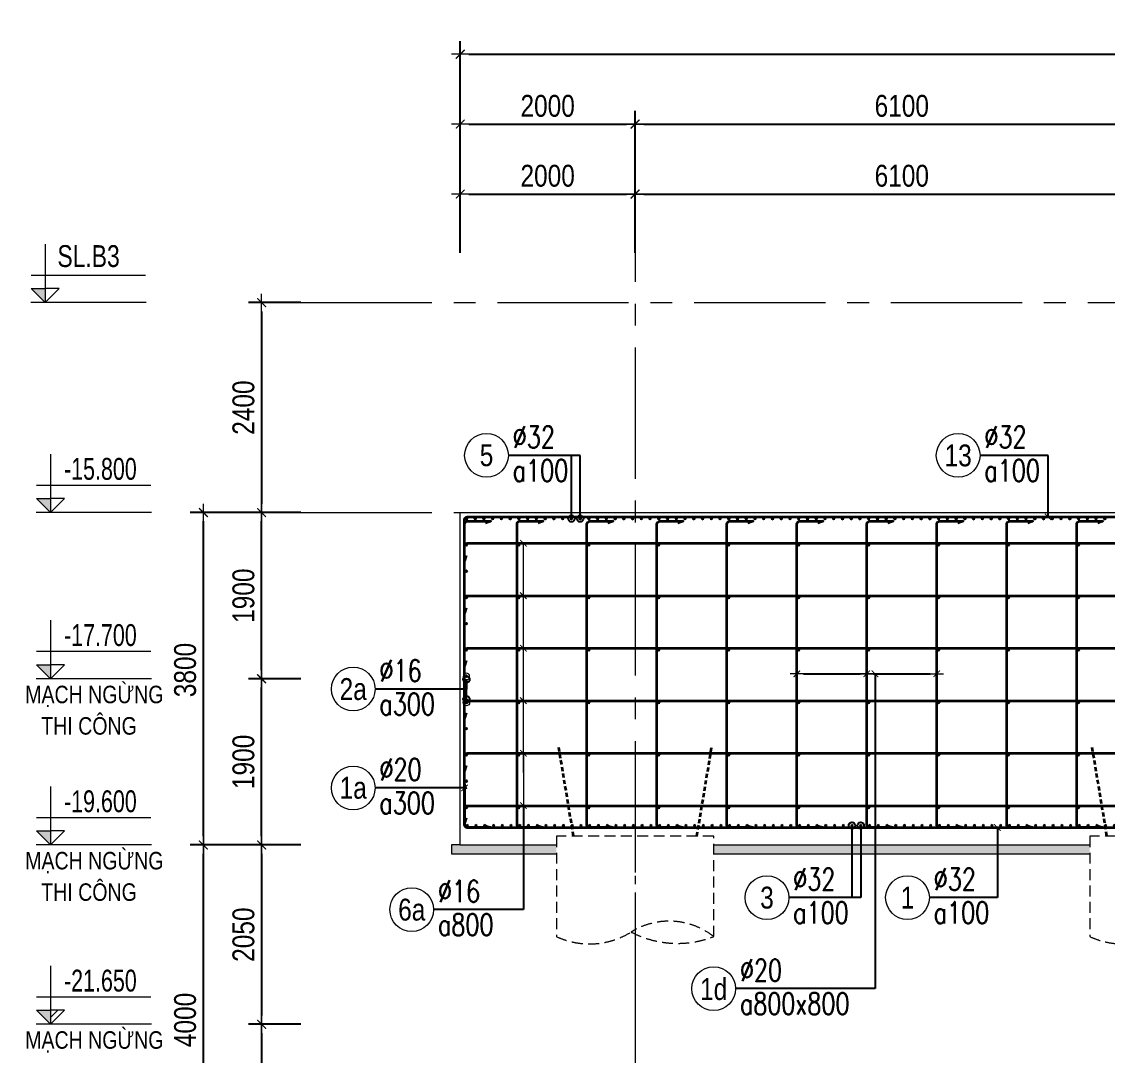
# Model space of a CAD drawing. Header units: millimetres. Extents: x -134772 to 596971, y -129535 to 35703.
# Drawn here: x 90393 to 102808, y -92184 to -80369 of the extents above; entities that cross this region are included whole.
import ezdxf
from ezdxf.enums import TextEntityAlignment as Align

# ---------------------------------------------------------------- set-up
doc = ezdxf.new("R2010")
doc.units = ezdxf.units.MM
doc.header["$MEASUREMENT"] = 0
for name, pattern in [('CENTER2', [28.575, 19.05, -3.175, 3.175, -3.175]), ('HIDDEN', [0.375, 0.25, -0.125]), ('POD_Grid$0$CENTER2', [1.125, 0.75, -0.125, 0.125, -0.125])]:
    doc.linetypes.add(name, pattern=pattern)
doc.layers.get('Defpoints').update_dxf_attribs({"color": 252})
for name, color, linetype, lineweight in [('KC-TRUC', 5, 'CENTER2', 18), ('NDC_S_ANNO', 7, 'Continuous', 20), ('NDC_S_CONTINUOUS', 3, 'Continuous', 20), ('NDC_S_DIM', 1, 'Continuous', 9), ('NDC_S_HATCH MATERIAL', 8, 'Continuous', 13), ('NDC_S_LEADER', 1, 'Continuous', 9), ('NDC_S_REBAR', 4, 'Continuous', 35), ('NDC_S_TEXT SYMBOL', 7, 'Continuous', 20), ('NDC_S_VN TEXT', 7, 'Continuous', 9), ('POD_Grid$0$NDC_S_AXIS', 5, 'POD_Grid$0$CENTER2', 13)]:
    doc.layers.add(name, color=color, linetype=linetype, lineweight=lineweight)
doc.styles.add('ARIAL', font='arial.ttf', dxfattribs={"width": 0.8})
doc.styles.add('NDC_ANNO', font='', dxfattribs={"width": 0.8})
doc.styles.add('NDC_ARIAL', font='arial.ttf', dxfattribs={"width": 0.8})
doc.styles.add('NDC_DIM', font='', dxfattribs={"width": 0.75})
doc.styles.add('NDC_ROMANS', font='romans.shx', dxfattribs={"width": 0.8})
doc.styles.get('NDC_ANNO').set_extended_font_data('Dotum')
doc.styles.get('NDC_DIM').set_extended_font_data('Dotum')
doc.dimstyles.new('NDC_1-100', dxfattribs={"dimscale": 100, "dimtxt": 2.5, "dimasz": 1, "dimexe": 1.5, "dimexo": 0, "dimgap": 0.8, "dimtad": 1, "dimdec": 0, "dimdsep": 46, "dimtxsty": 'NDC_ARIAL', "dimblk": 'DIMMARK', "dimcen": 49999.938995, "dimdle": 1.5, "dimclrd": 1, "dimclre": 1, "dimclrt": 3, "dimadec": 0, "dimazin": 0, "dimtfac": 1, "dimtdec": 0, "dimtix": 1, "dimtmove": 2, "dimatfit": 3, "dimfxl": 1, "dimarcsym": 0})
doc.dimstyles.new('NDC_1-50', dxfattribs={"dimscale": 50, "dimtxt": 2.5, "dimasz": 1, "dimexe": 1.5, "dimexo": 0, "dimgap": 0.8, "dimtad": 1, "dimdec": 0, "dimdsep": 46, "dimtxsty": 'NDC_ARIAL', "dimblk": 'DIMMARK', "dimcen": 49999.938995, "dimdle": 1.5, "dimclrd": 1, "dimclre": 1, "dimclrt": 3, "dimadec": 0, "dimazin": 0, "dimtfac": 1, "dimtdec": 0, "dimtix": 1, "dimtmove": 2, "dimatfit": 3, "dimfxl": 1, "dimarcsym": 0})

# ---------------------------------------------------------------- blocks, each defined once
blk = doc.blocks.new('DIMMARK')
at = {"layer": 'NDC_S_DIM', "color": 1}
blk.add_line((-1.5, 0), (1, 0), dxfattribs=at)
at = {"layer": 'NDC_S_DIM', "color": 2, "const_width": 0.15}
blk.add_lwpolyline([(-0.5, -0.5), (0.5, 0.5)], dxfattribs=at)
blk = doc.blocks.new('*D849')
at = {"layer": 'Defpoints', "color": 0, "transparency": 16777216}
for p in [(93137, -87880), (93584, -87880), (93584, -89780)]:
    blk.add_point(p, dxfattribs=at)
at = {"layer": 'NDC_S_DIM', "color": 1, "lineweight": -2, "transparency": 16777216}
for p, q in [((93584, -87880), (92987, -87880)), ((93137, -89680), (93137, -87980)), ((93584, -89780), (92987, -89780))]:
    blk.add_line(p, q, dxfattribs=at)
at = {"layer": 'NDC_S_DIM', "color": 1, "lineweight": -2, "transparency": 16777216, "xscale": 100, "yscale": 100, "zscale": 100}
for p, rotation in [((93137, -87880), 90), ((93137, -89780), 270)]:
    blk.add_blockref('DIMMARK', p, dxfattribs=dict(at, rotation=rotation))
at = {"layer": 'NDC_S_DIM', "color": 3, "transparency": 16777216, "insert": (92930, -88830), "char_height": 250, "attachment_point": 5, "rotation": 90, "style": 'NDC_ARIAL'}
blk.add_mtext('1900', dxfattribs=at)
blk = doc.blocks.new('*D850')
at = {"layer": 'Defpoints', "color": 0, "transparency": 16777216}
for p in [(93137, -85980), (93584, -85980), (93584, -87880)]:
    blk.add_point(p, dxfattribs=at)
at = {"layer": 'NDC_S_DIM', "color": 1, "lineweight": -2, "transparency": 16777216}
for p, q in [((93584, -85980), (92987, -85980)), ((93137, -87780), (93137, -86080)), ((93584, -87880), (92987, -87880))]:
    blk.add_line(p, q, dxfattribs=at)
at = {"layer": 'NDC_S_DIM', "color": 1, "lineweight": -2, "transparency": 16777216, "xscale": 100, "yscale": 100, "zscale": 100}
for p, rotation in [((93137, -85980), 90), ((93137, -87880), 270)]:
    blk.add_blockref('DIMMARK', p, dxfattribs=dict(at, rotation=rotation))
at = {"layer": 'NDC_S_DIM', "color": 3, "transparency": 16777216, "insert": (92930, -86930), "char_height": 250, "attachment_point": 5, "rotation": 90, "style": 'NDC_ARIAL'}
blk.add_mtext('1900', dxfattribs=at)
blk = doc.blocks.new('*D851')
at = {"layer": 'Defpoints', "color": 0, "transparency": 16777216}
for p in [(92471, -85980), (93125, -85980), (93125, -89780)]:
    blk.add_point(p, dxfattribs=at)
at = {"layer": 'NDC_S_DIM', "color": 1, "lineweight": -2, "transparency": 16777216}
for p, q in [((93125, -85980), (92321, -85980)), ((92471, -89680), (92471, -86080)), ((93125, -89780), (92321, -89780))]:
    blk.add_line(p, q, dxfattribs=at)
at = {"layer": 'NDC_S_DIM', "color": 1, "lineweight": -2, "transparency": 16777216, "xscale": 100, "yscale": 100, "zscale": 100}
for p, rotation in [((92471, -85980), 90), ((92471, -89780), 270)]:
    blk.add_blockref('DIMMARK', p, dxfattribs=dict(at, rotation=rotation))
at = {"layer": 'NDC_S_DIM', "color": 3, "transparency": 16777216, "insert": (92263, -87780), "char_height": 250, "attachment_point": 5, "rotation": 90, "style": 'NDC_ARIAL'}
blk.add_mtext('3800', dxfattribs=at)
blk = doc.blocks.new('CD')
blk.add_hatch(color=2).paths.add_polyline_path([(0, 160), (-161, 160), (0, 0)])
at = {"ltscale": 50}
h = blk.add_hatch(dxfattribs=at)
h.set_pattern_fill('ANSI31', color=8, scale=140.625054, style=0)
h.set_pattern_definition([(45, (6e-10, 0), (-315.7, 315.7), [])])
h.paths.add_polyline_path([(0, 160), (0, 0), (161, 160)])
at = {"color": 8, "ltscale": 50}
for p, q in [((-159, 314), (1147, 314)), ((1156, 0), (-164, 0))]:
    blk.add_line(p, q, dxfattribs=at)
for points in [[(0, 669), (0, 0)], [(0, 0), (-161, 160), (0, 160)], [(0, 0), (161, 160), (0, 160)]]:
    blk.add_lwpolyline(points, dxfattribs=at)
at = {"color": 3, "style": 'NDC_ARIAL', "width": 0.7}
blk.add_attdef('COT', (154, 375), '', height=250, dxfattribs=at)
blk = doc.blocks.new('*D857')
at = {"layer": 'Defpoints', "color": 0, "transparency": 16777216}
for p in [(92471, -89780), (93373, -89780), (93373, -93780)]:
    blk.add_point(p, dxfattribs=at)
at = {"layer": 'NDC_S_DIM', "color": 1, "lineweight": -2, "transparency": 16777216}
for p, q in [((93373, -89780), (92321, -89780)), ((92471, -93680), (92471, -89880)), ((93373, -93780), (92321, -93780))]:
    blk.add_line(p, q, dxfattribs=at)
at = {"layer": 'NDC_S_DIM', "color": 1, "lineweight": -2, "transparency": 16777216, "xscale": 100, "yscale": 100, "zscale": 100}
for p, rotation in [((92471, -89780), 90), ((92471, -93780), 270)]:
    blk.add_blockref('DIMMARK', p, dxfattribs=dict(at, rotation=rotation))
at = {"layer": 'NDC_S_DIM', "color": 3, "transparency": 16777216, "insert": (92263, -91780), "char_height": 250, "attachment_point": 5, "rotation": 90, "style": 'NDC_ARIAL'}
blk.add_mtext('4000', dxfattribs=at)
blk = doc.blocks.new('*D855')
at = {"layer": 'Defpoints', "color": 0, "transparency": 16777216}
for p in [(93584, -89780), (93137, -91830), (93584, -91830)]:
    blk.add_point(p, dxfattribs=at)
at = {"layer": 'NDC_S_DIM', "color": 1, "lineweight": -2, "transparency": 16777216}
for p, q in [((93584, -89780), (92987, -89780)), ((93137, -89880), (93137, -91730)), ((93584, -91830), (92987, -91830))]:
    blk.add_line(p, q, dxfattribs=at)
at = {"layer": 'NDC_S_DIM', "color": 1, "lineweight": -2, "transparency": 16777216, "xscale": 100, "yscale": 100, "zscale": 100}
for p, rotation in [((93137, -89780), 90), ((93137, -91830), 270)]:
    blk.add_blockref('DIMMARK', p, dxfattribs=dict(at, rotation=rotation))
at = {"layer": 'NDC_S_DIM', "color": 3, "transparency": 16777216, "insert": (92930, -90805), "char_height": 250, "attachment_point": 5, "rotation": 90, "style": 'NDC_ARIAL'}
blk.add_mtext('2050', dxfattribs=at)
blk = doc.blocks.new('*D856')
at = {"layer": 'Defpoints', "color": 0, "transparency": 16777216}
for p in [(93584, -91830), (93137, -93780), (93584, -93780)]:
    blk.add_point(p, dxfattribs=at)
at = {"layer": 'NDC_S_DIM', "color": 1, "lineweight": -2, "transparency": 16777216}
for p, q in [((93584, -91830), (92987, -91830)), ((93137, -91930), (93137, -93680)), ((93584, -93780), (92987, -93780))]:
    blk.add_line(p, q, dxfattribs=at)
at = {"layer": 'NDC_S_DIM', "color": 1, "lineweight": -2, "transparency": 16777216, "xscale": 100, "yscale": 100, "zscale": 100}
for p, rotation in [((93137, -91830), 90), ((93137, -93780), 270)]:
    blk.add_blockref('DIMMARK', p, dxfattribs=dict(at, rotation=rotation))
at = {"layer": 'NDC_S_DIM', "color": 3, "transparency": 16777216, "insert": (92930, -92805), "char_height": 250, "attachment_point": 5, "rotation": 90, "style": 'NDC_ARIAL'}
blk.add_mtext('1950', dxfattribs=at)
blk = doc.blocks.new('*U686')
at = {"layer": 'KC-TRUC', "ltscale": 30}
blk.add_line((0, 311), (0, -1385), dxfattribs=at)
at = {"layer": 'NDC_S_HATCH MATERIAL', "color": 2, "linetype": 'HIDDEN', "ltscale": 500}
blk.add_lwpolyline([(900, -1049), (900, 98), (-900, 98), (-900, -1049)], dxfattribs=at)
for centre, major_axis, start_param, end_param in [((390, -1697), (-583, 583), -1.452433, -0.227584), ((-521, -233), (-636, 636), 1.921341, 2.912184), ((484, 22), (812, 812), 3.446929, 4.297833)]:
    blk.add_ellipse(centre, major_axis=major_axis, ratio=1, start_param=start_param, end_param=end_param, dxfattribs=at)
at = {"layer": 'NDC_S_REBAR', "linetype": 'HIDDEN', "ltscale": 200}
for p, q in [((-876, 1115), (-707, 100)), ((707, 100), (876, 1115))]:
    blk.add_line(p, q, dxfattribs=at)
blk = doc.blocks.new('*D864')
at = {"layer": 'Defpoints', "color": 0, "transparency": 16777216}
for p in [(103508, -82339), (97408, -83012), (103508, -83012)]:
    blk.add_point(p, dxfattribs=at)
at = {"layer": 'NDC_S_DIM', "color": 1, "lineweight": -2, "transparency": 16777216}
for p, q in [((97408, -83012), (97408, -82189)), ((103508, -83012), (103508, -82189)), ((97508, -82339), (103408, -82339))]:
    blk.add_line(p, q, dxfattribs=at)
at = {"layer": 'NDC_S_DIM', "color": 1, "lineweight": -2, "transparency": 16777216, "xscale": 100, "yscale": 100, "zscale": 100, "rotation": 180}
blk.add_blockref('DIMMARK', (97408, -82339), dxfattribs=at)
at = {"layer": 'NDC_S_DIM', "color": 1, "lineweight": -2, "transparency": 16777216, "xscale": 100, "yscale": 100, "zscale": 100}
blk.add_blockref('DIMMARK', (103508, -82339), dxfattribs=at)
at = {"layer": 'NDC_S_DIM', "color": 3, "transparency": 16777216, "insert": (100458, -82131), "char_height": 250, "attachment_point": 5, "style": 'NDC_ARIAL'}
blk.add_mtext('6100', dxfattribs=at)
blk = doc.blocks.new('*D865')
at = {"layer": 'Defpoints', "color": 0, "transparency": 16777216}
for p in [(97408, -81539), (95408, -83012), (97408, -83012)]:
    blk.add_point(p, dxfattribs=at)
at = {"layer": 'NDC_S_DIM', "color": 1, "lineweight": -2, "transparency": 16777216}
for p, q in [((95408, -83012), (95408, -81389)), ((97408, -83012), (97408, -81389)), ((95508, -81539), (97308, -81539))]:
    blk.add_line(p, q, dxfattribs=at)
at = {"layer": 'NDC_S_DIM', "color": 1, "lineweight": -2, "transparency": 16777216, "xscale": 100, "yscale": 100, "zscale": 100, "rotation": 180}
blk.add_blockref('DIMMARK', (95408, -81539), dxfattribs=at)
at = {"layer": 'NDC_S_DIM', "color": 1, "lineweight": -2, "transparency": 16777216, "xscale": 100, "yscale": 100, "zscale": 100}
blk.add_blockref('DIMMARK', (97408, -81539), dxfattribs=at)
at = {"layer": 'NDC_S_DIM', "color": 3, "transparency": 16777216, "insert": (96408, -81332), "char_height": 250, "attachment_point": 5, "style": 'NDC_ARIAL'}
blk.add_mtext('2000', dxfattribs=at)
blk = doc.blocks.new('*D866')
at = {"layer": 'Defpoints', "color": 0, "transparency": 16777216}
for p in [(103508, -81539), (97408, -83012), (103508, -83012)]:
    blk.add_point(p, dxfattribs=at)
at = {"layer": 'NDC_S_DIM', "color": 1, "lineweight": -2, "transparency": 16777216}
for p, q in [((97408, -83012), (97408, -81389)), ((103508, -83012), (103508, -81389)), ((97508, -81539), (103408, -81539))]:
    blk.add_line(p, q, dxfattribs=at)
at = {"layer": 'NDC_S_DIM', "color": 1, "lineweight": -2, "transparency": 16777216, "xscale": 100, "yscale": 100, "zscale": 100, "rotation": 180}
blk.add_blockref('DIMMARK', (97408, -81539), dxfattribs=at)
at = {"layer": 'NDC_S_DIM', "color": 1, "lineweight": -2, "transparency": 16777216, "xscale": 100, "yscale": 100, "zscale": 100}
blk.add_blockref('DIMMARK', (103508, -81539), dxfattribs=at)
at = {"layer": 'NDC_S_DIM', "color": 3, "transparency": 16777216, "insert": (100458, -81332), "char_height": 250, "attachment_point": 5, "style": 'NDC_ARIAL'}
blk.add_mtext('6100', dxfattribs=at)
blk = doc.blocks.new('*D867')
at = {"layer": 'Defpoints', "color": 0, "transparency": 16777216}
for p in [(138208, -80740), (95408, -83012), (138208, -83012)]:
    blk.add_point(p, dxfattribs=at)
at = {"layer": 'NDC_S_DIM', "color": 1, "lineweight": -2, "transparency": 16777216}
for p, q in [((95408, -83012), (95408, -80590)), ((138208, -83012), (138208, -80590)), ((95508, -80740), (138108, -80740))]:
    blk.add_line(p, q, dxfattribs=at)
at = {"layer": 'NDC_S_DIM', "color": 1, "lineweight": -2, "transparency": 16777216, "xscale": 100, "yscale": 100, "zscale": 100, "rotation": 180}
blk.add_blockref('DIMMARK', (95408, -80740), dxfattribs=at)
at = {"layer": 'NDC_S_DIM', "color": 1, "lineweight": -2, "transparency": 16777216, "xscale": 100, "yscale": 100, "zscale": 100}
blk.add_blockref('DIMMARK', (138208, -80740), dxfattribs=at)
at = {"layer": 'NDC_S_DIM', "color": 3, "transparency": 16777216, "insert": (116808, -80533), "char_height": 250, "attachment_point": 5, "style": 'NDC_ARIAL'}
blk.add_mtext('42800', dxfattribs=at)
blk = doc.blocks.new('*D883')
at = {"layer": 'Defpoints', "color": 0, "transparency": 16777216}
for p in [(97408, -82339), (95408, -83012), (97408, -83012)]:
    blk.add_point(p, dxfattribs=at)
at = {"layer": 'NDC_S_DIM', "color": 1, "lineweight": -2, "transparency": 16777216}
for p, q in [((95408, -83012), (95408, -82189)), ((97408, -83012), (97408, -82189)), ((95508, -82339), (97308, -82339))]:
    blk.add_line(p, q, dxfattribs=at)
at = {"layer": 'NDC_S_DIM', "color": 1, "lineweight": -2, "transparency": 16777216, "xscale": 100, "yscale": 100, "zscale": 100, "rotation": 180}
blk.add_blockref('DIMMARK', (95408, -82339), dxfattribs=at)
at = {"layer": 'NDC_S_DIM', "color": 1, "lineweight": -2, "transparency": 16777216, "xscale": 100, "yscale": 100, "zscale": 100}
blk.add_blockref('DIMMARK', (97408, -82339), dxfattribs=at)
at = {"layer": 'NDC_S_DIM', "color": 3, "transparency": 16777216, "insert": (96408, -82131), "char_height": 250, "attachment_point": 5, "style": 'NDC_ARIAL'}
blk.add_mtext('2000', dxfattribs=at)
blk = doc.blocks.new('kata_block_THEP')
at = {"layer": 'NDC_S_REBAR', "color": 0}
for p, q in [((-0.5, 0), (0.5, 0)), ((-0.35, 0.35), (0.35, -0.35)), ((0.35, 0.35), (-0.35, -0.35)), ((0, 0.5), (0, -0.5))]:
    blk.add_line(p, q, dxfattribs=at)
at = {"layer": 'NDC_S_REBAR', "color": 0, "const_width": 0.0833}
blk.add_lwpolyline([(-0.5, 0, 1), (0.5, 0, 1), (-0.5, 0, 1)], format="xyb", dxfattribs=at)
blk = doc.blocks.new('*U908')
at = {"layer": 'NDC_S_REBAR', "xscale": 25, "yscale": 25, "zscale": 25}
blk.add_blockref('kata_block_THEP', (0, 0), dxfattribs=at)
blk = doc.blocks.new('*U909')
at = {"layer": 'NDC_S_CONTINUOUS', "color": 0, "linetype": 'ByBlock', "lineweight": -2, "transparency": 16777216}
for p in [(0, 0), (100, 0), (200, 0), (300, 0), (400, 0), (500, 0), (600, 0), (700, 0), (800, 0), (900, 0), (1000, 0), (1100, 0), (1200, 0), (1300, 0), (1400, 0), (1500, 0), (1600, 0), (1700, 0), (1800, 0), (1900, 0), (2000, 0), (2100, 0), (2200, 0), (2300, 0), (2400, 0), (2500, 0), (2600, 0), (2700, 0), (2800, 0), (2900, 0), (3000, 0), (3100, 0), (3200, 0), (3300, 0), (3400, 0), (3500, 0), (3600, 0), (3700, 0), (3800, 0), (3900, 0), (4000, 0), (4100, 0), (4200, 0), (4300, 0), (4400, 0), (4500, 0), (4600, 0), (4700, 0), (4800, 0), (4900, 0), (5000, 0), (5100, 0), (5200, 0), (5300, 0), (5400, 0), (5500, 0), (5600, 0), (5700, 0), (5800, 0), (5900, 0), (6000, 0), (6100, 0), (6200, 0), (6300, 0), (6400, 0), (6500, 0), (6600, 0), (6700, 0), (6800, 0), (6900, 0), (7000, 0), (7100, 0), (7200, 0), (7300, 0), (7400, 0), (7500, 0), (7600, 0), (7700, 0), (7800, 0), (7900, 0), (8000, 0), (8100, 0), (8200, 0), (8300, 0), (8400, 0), (8500, 0), (8600, 0), (8700, 0), (8800, 0), (8900, 0), (9000, 0), (9100, 0), (9200, 0), (9300, 0), (9400, 0), (9500, 0), (9600, 0), (9700, 0), (9800, 0), (9900, 0), (10000, 0), (10100, 0), (10200, 0), (10300, 0), (10400, 0), (10500, 0), (10600, 0), (10700, 0), (10800, 0)]:
    blk.add_blockref('*U908', p, dxfattribs=at)
blk = doc.blocks.new('*U915')
at = {"layer": 'NDC_S_REBAR', "xscale": -25, "yscale": 25, "zscale": 25, "rotation": 270}
blk.add_blockref('kata_block_THEP', (0, 0), dxfattribs=at)
blk = doc.blocks.new('*U916')
at = {"layer": 'NDC_S_DIM', "color": 0, "linetype": 'ByBlock', "lineweight": -2, "transparency": 16777216}
for p in [(0, 3000), (0, 2400), (0, 1800), (0, 1200), (0, 600), (0, 0)]:
    blk.add_blockref('*U915', p, dxfattribs=at)
blk = doc.blocks.new('*U917')
at = {"layer": 'NDC_S_REBAR', "xscale": -25, "yscale": 25, "zscale": 25, "rotation": 270}
blk.add_blockref('kata_block_THEP', (0, 0), dxfattribs=at)
blk = doc.blocks.new('*U918')
at = {"layer": 'NDC_S_DIM', "color": 0, "linetype": 'ByBlock', "lineweight": -2, "transparency": 16777216}
for p in [(0, 3000), (0, 2400), (0, 1800), (0, 1200), (0, 600), (0, 0)]:
    blk.add_blockref('*U917', p, dxfattribs=at)
blk = doc.blocks.new('*U912')
at = {"layer": 'NDC_S_REBAR', "xscale": -25, "yscale": 25, "zscale": 25, "rotation": 270}
blk.add_blockref('kata_block_THEP', (0, 0), dxfattribs=at)
blk = doc.blocks.new('*U913')
at = {"layer": 'NDC_S_DIM', "color": 0, "linetype": 'ByBlock', "lineweight": -2, "transparency": 16777216}
for p in [(0, 3000), (0, 2400), (0, 1800), (0, 1200), (0, 600), (0, 0)]:
    blk.add_blockref('*U912', p, dxfattribs=at)
blk = doc.blocks.new('*U11')
blk.add_circle((-2.5, 0), 2.5)
at = {"layer": 'NDC_S_VN TEXT', "color": 3, "style": 'NDC_ROMANS', "width": 0.75}
for tag, p in [('DK1', (0.5, 0.85)), ('KC1', (0.5, -2.97))]:
    blk.add_attdef(tag, p, '', height=2.5, dxfattribs=at)
at = {"layer": 'NDC_S_VN TEXT', "color": 7, "style": 'ARIAL', "width": 0.8}
blk.add_attdef('SH2', text='', height=2.5, dxfattribs=at).set_placement((-2.5, 0), align=Align.MIDDLE)
blk = doc.blocks.new('*U899')
at = {"layer": 'NDC_S_REBAR', "xscale": -25, "yscale": 25, "zscale": 25, "rotation": 270}
blk.add_blockref('kata_block_THEP', (0, 0), dxfattribs=at)
blk = doc.blocks.new('*U914')
at = {"layer": 'NDC_S_DIM', "color": 0, "linetype": 'ByBlock', "lineweight": -2, "transparency": 16777216}
for p in [(0, 3000), (0, 2400), (0, 1800), (0, 1200), (0, 600), (0, 0)]:
    blk.add_blockref('*U899', p, dxfattribs=at)
blk = doc.blocks.new('*U901')
at = {"layer": 'NDC_S_REBAR', "xscale": -25, "yscale": 25, "zscale": 25, "rotation": 270}
blk.add_blockref('kata_block_THEP', (0, 0), dxfattribs=at)
blk = doc.blocks.new('*U900')
at = {"layer": 'NDC_S_DIM', "color": 0, "linetype": 'ByBlock', "lineweight": -2, "transparency": 16777216}
for p in [(0, 3000), (0, 2400), (0, 1800), (0, 1200), (0, 600), (0, 0)]:
    blk.add_blockref('*U901', p, dxfattribs=at)
blk = doc.blocks.new('*U903')
at = {"layer": 'NDC_S_REBAR', "xscale": -25, "yscale": 25, "zscale": 25, "rotation": 270}
blk.add_blockref('kata_block_THEP', (0, 0), dxfattribs=at)
blk = doc.blocks.new('*U902')
at = {"layer": 'NDC_S_DIM', "color": 0, "linetype": 'ByBlock', "lineweight": -2, "transparency": 16777216}
for p in [(0, 3000), (0, 2400), (0, 1800), (0, 1200), (0, 600), (0, 0)]:
    blk.add_blockref('*U903', p, dxfattribs=at)
blk = doc.blocks.new('*U905')
at = {"layer": 'NDC_S_REBAR', "xscale": -25, "yscale": 25, "zscale": 25, "rotation": 270}
blk.add_blockref('kata_block_THEP', (0, 0), dxfattribs=at)
blk = doc.blocks.new('*U904')
at = {"layer": 'NDC_S_DIM', "color": 0, "linetype": 'ByBlock', "lineweight": -2, "transparency": 16777216}
for p in [(0, 3000), (0, 2400), (0, 1800), (0, 1200), (0, 600), (0, 0)]:
    blk.add_blockref('*U905', p, dxfattribs=at)
blk = doc.blocks.new('*U907')
at = {"layer": 'NDC_S_REBAR', "xscale": -25, "yscale": 25, "zscale": 25, "rotation": 270}
blk.add_blockref('kata_block_THEP', (0, 0), dxfattribs=at)
blk = doc.blocks.new('*U906')
at = {"layer": 'NDC_S_DIM', "color": 0, "linetype": 'ByBlock', "lineweight": -2, "transparency": 16777216}
for p in [(0, 3000), (0, 2400), (0, 1800), (0, 1200), (0, 600), (0, 0)]:
    blk.add_blockref('*U907', p, dxfattribs=at)
blk = doc.blocks.new('_DotBlank')
at = {"color": 0, "linetype": 'ByBlock', "lineweight": -2}
blk.add_line((-0.5, 0), (-1, 0), dxfattribs=at)
blk.add_circle((0, 0), 0.5, dxfattribs=at)
blk = doc.blocks.new('_ARCHTICK')
at = {"color": 0, "linetype": 'ByBlock', "const_width": 0.15}
blk.add_lwpolyline([(-0.5, -0.5), (0.5, 0.5)], dxfattribs=at)
blk = doc.blocks.new('*D919')
at = {"layer": 'Defpoints', "color": 0, "ltscale": 0.005, "transparency": 16777216}
for p in [(100058, -87823), (100858, -87823), (100858, -87823)]:
    blk.add_point(p, dxfattribs=at)
at = {"layer": 'NDC_S_LEADER', "color": 1, "lineweight": -2, "ltscale": 0.005, "transparency": 16777216}
for p, q in [((100058, -87823), (100058, -87748)), ((100858, -87823), (100858, -87748)), ((100133, -87823), (100783, -87823))]:
    blk.add_line(p, q, dxfattribs=at)
at = {"layer": 'NDC_S_LEADER', "color": 1, "lineweight": -2, "ltscale": 0.005, "transparency": 16777216, "xscale": 75, "yscale": 75, "zscale": 75, "rotation": 180}
blk.add_blockref('DIMMARK', (100058, -87823), dxfattribs=at)
at = {"layer": 'NDC_S_LEADER', "color": 1, "lineweight": -2, "ltscale": 0.005, "transparency": 16777216, "xscale": 75, "yscale": 75, "zscale": 75}
blk.add_blockref('DIMMARK', (100858, -87823), dxfattribs=at)
blk = doc.blocks.new('*D920')
at = {"layer": 'Defpoints', "color": 0, "ltscale": 0.005, "transparency": 16777216}
for p in [(99258, -87823), (100058, -87823), (100058, -87823)]:
    blk.add_point(p, dxfattribs=at)
at = {"layer": 'NDC_S_LEADER', "color": 1, "lineweight": -2, "ltscale": 0.005, "transparency": 16777216}
for p, q in [((99258, -87823), (99258, -87748)), ((100058, -87823), (100058, -87748)), ((99333, -87823), (99983, -87823))]:
    blk.add_line(p, q, dxfattribs=at)
at = {"layer": 'NDC_S_LEADER', "color": 1, "lineweight": -2, "ltscale": 0.005, "transparency": 16777216, "xscale": 75, "yscale": 75, "zscale": 75, "rotation": 180}
blk.add_blockref('DIMMARK', (99258, -87823), dxfattribs=at)
at = {"layer": 'NDC_S_LEADER', "color": 1, "lineweight": -2, "ltscale": 0.005, "transparency": 16777216, "xscale": 75, "yscale": 75, "zscale": 75}
blk.add_blockref('DIMMARK', (100058, -87823), dxfattribs=at)
blk = doc.blocks.new('*U921')
at = {"layer": 'NDC_S_REBAR', "xscale": 25, "yscale": 25, "zscale": 25}
blk.add_blockref('kata_block_THEP', (0, 0), dxfattribs=at)
blk = doc.blocks.new('*U922')
at = {"layer": 'NDC_S_CONTINUOUS', "color": 0, "linetype": 'ByBlock', "lineweight": -2, "transparency": 16777216}
for p in [(0, 0), (100, 0), (200, 0), (300, 0), (400, 0), (500, 0), (600, 0), (700, 0), (800, 0), (900, 0), (1000, 0), (1100, 0), (1200, 0), (1300, 0), (1400, 0), (1500, 0), (1600, 0), (1700, 0), (1800, 0), (1900, 0), (2000, 0), (2100, 0), (2200, 0), (2300, 0), (2400, 0), (2500, 0), (2600, 0), (2700, 0), (2800, 0), (2900, 0), (3000, 0), (3100, 0), (3200, 0), (3300, 0), (3400, 0), (3500, 0), (3600, 0), (3700, 0), (3800, 0), (3900, 0), (4000, 0), (4100, 0), (4200, 0), (4300, 0), (4400, 0), (4500, 0), (4600, 0), (4700, 0), (4800, 0), (4900, 0), (5000, 0), (5100, 0), (5200, 0), (5300, 0), (5400, 0), (5500, 0), (5600, 0), (5700, 0), (5800, 0), (5900, 0), (6000, 0), (6100, 0), (6200, 0), (6300, 0), (6400, 0), (6500, 0), (6600, 0), (6700, 0), (6800, 0), (6900, 0), (7000, 0), (7100, 0), (7200, 0), (7300, 0)]:
    blk.add_blockref('*U921', p, dxfattribs=at)
blk = doc.blocks.new('*U930')
at = {"layer": 'NDC_S_REBAR', "xscale": -25, "yscale": 25, "zscale": 25, "rotation": 270}
blk.add_blockref('kata_block_THEP', (0, 0), dxfattribs=at)
blk = doc.blocks.new('*U929')
at = {"layer": 'NDC_S_DIM', "color": 0, "linetype": 'ByBlock', "lineweight": -2, "transparency": 16777216}
for p in [(0, 3000), (0, 2400), (0, 1800), (0, 1200), (0, 600), (0, 0)]:
    blk.add_blockref('*U930', p, dxfattribs=at)
blk = doc.blocks.new('*U927')
at = {"layer": 'NDC_S_DIM'}
blk.add_blockref('*U929', (0, -1500), dxfattribs=at)
blk = doc.blocks.new('*U928')
at = {"layer": 'NDC_S_DIM', "color": 0, "linetype": 'ByBlock', "lineweight": -2, "transparency": 16777216}
for p in [(0, 0), (800, 0), (1600, 0), (2400, 0), (3200, 0)]:
    blk.add_blockref('*U927', p, dxfattribs=at)
blk = doc.blocks.new('*U1396')
at = {"layer": 'NDC_S_REBAR', "ltscale": 0.005}
blk.add_lwpolyline([(90, -1730), (150, -1750), (-118, -1750, -0.414214), (-150, -1718), (-150, 1718, -0.414214), (-118, 1750), (150, 1750), (90, 1730)], format="xyb", dxfattribs=at)
blk = doc.blocks.new('*U1397')
at = {"layer": 'NDC_S_DIM', "color": 0, "linetype": 'ByBlock', "lineweight": -2, "transparency": 16777216}
for p in [(0, 0), (800, 0), (1600, 0), (2400, 0), (3200, 0), (4000, 0), (4800, 0), (5600, 0), (6400, 0), (7200, 0), (8000, 0), (8800, 0)]:
    blk.add_blockref('*U1396', p, dxfattribs=at)
blk = doc.blocks.new('kata_block_CT')
at = {"layer": 'NDC_S_ANNO'}
blk.add_hatch(color=3, dxfattribs=at).paths.add_polyline_path([(0, 1.6), (-1.61, 1.6), (0, 0)])
at = {"layer": 'NDC_S_ANNO', "ltscale": 50}
h = blk.add_hatch(dxfattribs=at)
h.set_pattern_fill('ANSI31', color=256, scale=1.406251, style=0)
h.set_pattern_definition([(45, (0, 5e-12), (-3.157, 3.157), [])])
h.paths.add_polyline_path([(0, 1.6), (0, 0), (1.61, 1.6)])
for p, q in [((-1.59, 3.14), (11.47, 3.14)), ((11.56, 0), (-1.64, 0))]:
    blk.add_line(p, q, dxfattribs=at)
for points in [[(0, 6.69), (0, 0)], [(0, 0), (-1.61, 1.6), (0, 1.6)], [(0, 0), (1.61, 1.6), (0, 1.6)]]:
    blk.add_lwpolyline(points, dxfattribs=at)
at = {"layer": 'NDC_S_ANNO', "color": 8, "ltscale": 50}
blk.add_lwpolyline([(0, 0), (-1.61, 1.6), (0, 1.6)], dxfattribs=at)
at = {"layer": 'NDC_S_TEXT SYMBOL', "color": 3, "style": 'NDC_ANNO', "width": 0.8}
blk.add_attdef('CT', (1.41, 4.07), '', height=2.5, dxfattribs=at)
blk = doc.blocks.new('*D3245')
at = {"layer": 'Defpoints', "color": 0, "transparency": 16777216}
for p in [(93584, -83580), (93137, -85980), (93584, -85980)]:
    blk.add_point(p, dxfattribs=at)
at = {"layer": 'NDC_S_DIM', "color": 1, "lineweight": -2, "transparency": 16777216}
for p, q in [((93584, -83580), (92987, -83580)), ((93137, -83680), (93137, -85880)), ((93584, -85980), (92987, -85980))]:
    blk.add_line(p, q, dxfattribs=at)
at = {"layer": 'NDC_S_DIM', "color": 1, "lineweight": -2, "transparency": 16777216, "xscale": 100, "yscale": 100, "zscale": 100}
for p, rotation in [((93137, -83580), 90), ((93137, -85980), 270)]:
    blk.add_blockref('DIMMARK', p, dxfattribs=dict(at, rotation=rotation))
at = {"layer": 'NDC_S_DIM', "color": 3, "transparency": 16777216, "insert": (92930, -84780), "char_height": 250, "attachment_point": 5, "rotation": 90, "style": 'NDC_ARIAL'}
blk.add_mtext('2400', dxfattribs=at)

msp = doc.modelspace()

# ---------------------------------------------------------------- hatches: boundary and pattern name
at = {"layer": 'NDC_S_HATCH MATERIAL'}
h = msp.add_hatch(dxfattribs=at)
h.set_pattern_fill('AR-CONC', color=256, scale=8)
h.set_pattern_definition([(50, (89308.86, -63159.69), (57.380815, -5.02017), [6, -66]), (355, (89308.86, -63159.69), (-11.10011, 60.17537), [4.8, -52.8]), (100.45144, (89313.64, -63160.107), (46.28071, 55.1552), [5.09922, -56.09137]), (46.1842, (89308.86, -63143.69), (85.3793, -13.24154), [9, -99]), (96.63564, (89315.97, -63144.79), (74.77296, 77.92949), [7.64883, -84.1371]), (351.18416, (89308.86, -63143.69), (74.77296, 77.9295), [7.2, -79.2]), (21, (89316.86, -63147.69), (47.752564, -32.20951), [6, -66]), (326, (89316.86, -63147.69), (19.46523, 58.012), [4.8, -52.8]), (71.45144, (89320.84, -63150.37), (67.21779, 25.80249), [5.09922, -56.09137]), (37.5, (89308.858, -63159.688), (0.972788, 26.631508), [0, -52.16, 0, -53.6, 0, -53]), (7.5, (89308.858, -63159.688), (21.045563, 31.552937), [0, -30.56, 0, -50.96, 0, -20.2]), (327.5, (89291.018, -63159.688), (42.705795, -1.80439), [0, -20, 0, -62.4, 0, -82.8]), (317.5, (89283.018, -63159.69), (46.654894, 8.0084), [0, -26, 0, -41.44, 0, -58.8])])
h.paths.add_polyline_path([(96508, -89880.2), (96508, -89780.2), (95308, -89780.2), (95308, -89880.2)])
h.paths.add_polyline_path([(104407.9, -89780.2), (104407.9, -89880.2), (106308, -89880.2), (106308, -89780.1)])
h.paths.add_polyline_path([(102608, -89880.2), (102608, -89780.2), (98307.9, -89780.2), (98307.9, -89880.2)])

# ---------------------------------------------------------------- linework, layer by layer
at = {"layer": 'NDC_S_CONTINUOUS'}
for p, q in [((95408, -85979.9), (106308, -85979.9)), ((95408, -89779.9), (96508, -89779.9)), ((98307.9, -89779.9), (102608, -89779.9)), ((98307.9, -89779.9), (102608, -89779.9))]:
    msp.add_line(p, q, dxfattribs=at)
msp.add_lwpolyline([(95408, -89779.9), (95408, -85979.9)], dxfattribs=at)
at = {"layer": 'NDC_S_DIM'}
for points in [[(96130.4, -88352.9), (96130.4, -86330.5)], [(96130.4, -88952.9), (96130.4, -86930.5)]]:
    msp.add_lwpolyline(points, dxfattribs=at)
at = {"layer": 'NDC_S_HATCH MATERIAL'}
for p, q in [((95408, -89779.9), (95308, -89779.9)), ((95308, -89779.9), (95308, -89879.9)), ((95308, -89879.9), (96508, -89879.9)), ((98307.9, -89879.9), (102608, -89879.9))]:
    msp.add_line(p, q, dxfattribs=at)
at = {"layer": 'NDC_S_LEADER', "ltscale": 0.005}
msp.add_line((96130.4, -88730.5), (96130.4, -89918.6), dxfattribs=at)
at = {"layer": 'NDC_S_REBAR', "ltscale": 0.005}
for points in [[(95478, -86469.9), (95458, -86529.9), (95458, -86059.9, -0.4142136), (95488, -86029.9), (110719.2, -86029.9, -0.4142136), (110749.2, -86059.9), (110749.2, -86529.9), (110729.2, -86469.9)], [(95478, -86469.9), (95458, -86529.9), (95458, -86059.9, -0.4142136), (95488, -86029.9), (110719.2, -86029.9, -0.4142136), (110749.2, -86059.9), (110749.2, -86529.9), (110729.2, -86469.9)], [(95698, -89559.9), (95758, -89579.9), (95490, -89579.9, -0.4142136), (95458, -89547.9), (95458, -86111.9, -0.4142136), (95490, -86079.9), (95758, -86079.9), (95698, -86099.9)], [(96298, -89559.9), (96358, -89579.9), (96088, -89579.9, -0.4142136), (96058, -89549.9), (96058, -86109.9, -0.4142136), (96088, -86079.9), (96358, -86079.9), (96298, -86099.9)], [(95478, -89139.9), (95458, -89079.9), (95458, -89549.9, 0.4142136), (95488, -89579.9), (107608, -89579.9), (107548, -89559.9)], [(95478, -89470.5), (95458, -89530.5), (95458, -89360.5, -0.4142136), (95488, -89330.5), (110719.2, -89330.5, -0.4142136), (110749.2, -89360.5), (110749.2, -89530.5), (110729.2, -89470.5)]]:
    msp.add_lwpolyline(points, format="xyb", dxfattribs=at)
at = {"layer": 'NDC_S_REBAR', "ltscale": 0.005, "elevation": 0}
for points in [[(95478, -86470.5), (95458, -86530.5), (95458, -86360.5, -0.4142136), (95488, -86330.5), (110719.2, -86330.5, -0.4142136), (110749.2, -86360.5), (110749.2, -86530.5), (110729.2, -86470.5)], [(95478, -87070.5), (95458, -87130.5), (95458, -86960.5, -0.4142136), (95488, -86930.5), (110719.2, -86930.5, -0.4142136), (110749.2, -86960.5), (110749.2, -87130.5), (110729.2, -87070.5)], [(95478, -87670.5), (95458, -87730.5), (95458, -87560.5, -0.4142136), (95488, -87530.5), (110719.2, -87530.5, -0.4142136), (110749.2, -87560.5), (110749.2, -87730.5), (110729.2, -87670.5)], [(95478, -88270.5), (95458, -88330.5), (95458, -88160.5, -0.4142136), (95488, -88130.5), (110719.2, -88130.5, -0.4142136), (110749.2, -88160.5), (110749.2, -88330.5), (110729.2, -88270.5)], [(95478, -88870.5), (95458, -88930.5), (95458, -88760.5, -0.4142136), (95488, -88730.5), (110719.2, -88730.5, -0.4142136), (110749.2, -88760.5), (110749.2, -88930.5), (110729.2, -88870.5)]]:
    msp.add_lwpolyline(points, format="xyb", dxfattribs=at)
at = {"layer": 'POD_Grid$0$NDC_S_AXIS', "ltscale": 2000}
for p, q in [((93583.6, -83579.9), (158815.4, -83579.9)), ((93583.6, -85979.9), (158815.4, -85979.9))]:
    msp.add_line(p, q, dxfattribs=at)
msp.add_lwpolyline([(97408, -81842.7), (97408, -99069)], dxfattribs=at)

# ---------------------------------------------------------------- block references
for p in [(97408, -89778.3), (103508, -89778.3)]:
    msp.add_blockref('*U686', p)
at = {"layer": 'NDC_S_ANNO', "xscale": 100, "yscale": 100, "zscale": 100}
msp.add_blockref('kata_block_CT', (90660.7, -83579.9), dxfattribs=at).add_auto_attribs({'CT': 'SL.B3'})
at = {"layer": 'NDC_S_CONTINUOUS', "xscale": -1, "rotation": 180}
msp.add_blockref('*U922', (95481, -86049.5, 0), dxfattribs=at)
at = {"layer": 'NDC_S_CONTINUOUS'}
msp.add_blockref('*U909', (95488, -89556.8), dxfattribs=at)
at = {"layer": 'NDC_S_DIM', "ltscale": 0.005, "xscale": 100, "yscale": 100, "zscale": 100}
for p, values in [((95958.9, -85326.4), {'SH2': '5', 'DK1': '%%c32', 'KC1': 'a100'}), ((101352.7, -85326.4), {'SH2': '13', 'DK1': '%%c32', 'KC1': 'a100'}), ((94434.3, -87997.2), {'SH2': '2a', 'DK1': '%%c16', 'KC1': 'a300'}), ((94434.3, -89127.5), {'SH2': '1a', 'DK1': '%%c20', 'KC1': 'a300'}), ((99165.9, -90381.4), {'SH2': '3', 'DK1': '%%c32', 'KC1': 'a100'}), ((100773.2, -90381.4), {'SH2': '1', 'DK1': '%%c32', 'KC1': 'a100'}), ((95104, -90518.6), {'SH2': '6a', 'DK1': '%%c16', 'KC1': 'a800'}), ((98556.5, -91421.9), {'SH2': '1d', 'DK1': '%%c20', 'KC1': 'a800x800'})]:
    msp.add_blockref('*U11', p, dxfattribs=at).add_auto_attribs(values)
at = {"layer": 'NDC_S_DIM'}
ref = msp.add_blockref('CD', (90723, -85979.9), dxfattribs=at)
ref.add_attrib('COT', '-15.800', (90877, -85605.2), dxfattribs={"layer": '0', "color": 3, "height": 250, "style": 'NDC_DIM', "width": 0.75})
for name, p in [('*U1397', (97008, -87829.9)), ('*U914', (96078.5, -89352.2)), ('*U902', (96878.5, -89352.2)), ('*U900', (97678.5, -89352.2)), ('*U916', (98478.5, -89352.2)), ('*U918', (99278.5, -89352.2)), ('*U913', (100078.5, -89352.2)), ('*U904', (100878.5, -89352.2)), ('*U906', (101678.5, -89352.2)), ('*U928', (102478.5, -87852.2))]:
    msp.add_blockref(name, p, dxfattribs=at)
ref = msp.add_blockref('CD', (90723, -87879.9), dxfattribs=at)
ref.add_attrib('COT', '-17.700', (90877, -87505.2), dxfattribs={"layer": '0', "color": 3, "height": 250, "style": 'NDC_DIM', "width": 0.75})
ref = msp.add_blockref('CD', (90723, -89779.9), dxfattribs=at)
ref.add_attrib('COT', '-19.600', (90877, -89405.2), dxfattribs={"layer": '0', "color": 3, "height": 250, "style": 'NDC_DIM', "width": 0.75})
ref = msp.add_blockref('CD', (90723, -91829.9), dxfattribs=at)
ref.add_attrib('COT', '-21.650', (90877, -91455.2), dxfattribs={"layer": '0', "color": 3, "height": 250, "style": 'NDC_DIM', "width": 0.75})
at = {"layer": 'NDC_S_LEADER', "ltscale": 0.005, "yscale": 75, "zscale": 75}
for name, p, xscale, rotation in [('_ARCHTICK', (96130.4, -86330.5), 75, 90), ('_ARCHTICK', (96130.4, -86930.5), 75, 90), ('_ARCHTICK', (96130.4, -87530.5), 75, 90), ('_DotBlank', (95478.5, -87852.2), -75, 270), ('_DotBlank', (95478.5, -88152.2), 75, 270), ('_ARCHTICK', (96130.4, -88130.5), 75, 90), ('_ARCHTICK', (96130.4, -88730.5), 75, 90)]:
    msp.add_blockref(name, p, dxfattribs=dict(at, xscale=xscale, rotation=rotation))
at = {"layer": 'NDC_S_REBAR', "xscale": -25, "yscale": 25, "zscale": 25, "rotation": 270}
for p in [(95478.5, -86352.2), (95478.5, -86652.2), (95478.5, -86952.2), (95478.5, -87252.2), (95478.5, -87552.2), (95478.5, -87852.2), (95478.5, -88152.2), (95478.5, -88452.2), (95478.5, -88752.2), (95478.5, -89052.2), (95478.5, -89352.2)]:
    msp.add_blockref('kata_block_THEP', p, dxfattribs=at)
at = {"layer": 'NDC_S_REBAR', "xscale": 20, "yscale": 20, "zscale": 20}
msp.add_blockref('kata_block_THEP', (95478.5, -88152.2), dxfattribs=at)

# ---------------------------------------------------------------- dimensions: what is measured, and where the dimension line sits
at = {"layer": 'NDC_S_DIM'}
for base, p1, p2, picture, middle in [((138208, -80740.4), (95408, -83011.5), (138208, -83011.5), '*D867', (116808, -80532.7)), ((97408, -81539.5), (95408, -83011.5), (97408, -83011.5), '*D865', (96408, -81331.8)), ((103508, -81539.5), (97408, -83011.5), (103508, -83011.5), '*D866', (100458, -81331.8)), ((97408, -82338.6), (95408, -83011.5), (97408, -83011.5), '*D883', (96408, -82130.9)), ((103508, -82338.6), (97408, -83011.5), (103508, -83011.5), '*D864', (100458, -82130.9))]:
    dim = msp.add_linear_dim(base=base, p1=p1, p2=p2, dimstyle='NDC_1-100', dxfattribs=at)
    dim.commit()
    dim.dimension.update_dxf_attribs({"geometry": picture, "text_midpoint": middle})
for base, p1, p2, picture, middle in [((93137.2, -85979.9), (93583.6, -83579.9), (93583.6, -85979.9), '*D3245', (92929.6, -84779.9)), ((93137.2, -85979.9), (93583.6, -87879.9), (93583.6, -85979.9), '*D850', (92929.6, -86929.9)), ((93137.2, -87879.9), (93583.6, -89779.9), (93583.6, -87879.9), '*D849', (92929.6, -88829.9)), ((92470.9, -89779.9), (93373.1, -93779.9), (93373.1, -89779.9), '*D857', (92263.3, -91779.9)), ((93137.2, -91829.9), (93583.6, -89779.9), (93583.6, -91829.9), '*D855', (92929.6, -90804.9)), ((93137.2, -93779.9), (93583.6, -91829.9), (93583.6, -93779.9), '*D856', (92929.6, -92804.9))]:
    dim = msp.add_linear_dim(base=base, p1=p1, p2=p2, angle=90, dimstyle='NDC_1-100', dxfattribs=at)
    dim.commit()
    dim.dimension.update_dxf_attribs({"geometry": picture, "text_midpoint": middle})
dim = msp.add_linear_dim(base=(92470.9, -85979.9), p1=(93124.9, -89779.9), p2=(93124.9, -85979.9), angle=90, dimstyle='NDC_1-100', dxfattribs=at)
dim.commit()
dim.dimension.update_dxf_attribs({"geometry": '*D851', "text_midpoint": (92263.2, -87779.9), "dimtype": 160})
at = {"layer": 'NDC_S_LEADER', "ltscale": 0.005}
for p1, p2, picture, middle in [((99258, -87822.9), (100058, -87822.9), '*D920', (99658, -87822.9)), ((100058, -87822.9), (100858, -87822.9), '*D919', (100458, -87822.9))]:
    dim = msp.add_aligned_dim(p1=p1, p2=p2, distance=0, text=' ', dimstyle='NDC_1-50', override={"dimasz": 1.5, "dimldrblk": 'ARCHTICK'}, dxfattribs=at)
    dim.commit()
    dim.dimension.update_dxf_attribs({"geometry": picture, "text_midpoint": middle})

# ---------------------------------------------------------------- leaders
for points, override in [([(96681, -86049.5), (96681, -85326.4), (95958.9, -85326.4)], {"dimasz": 1.5, "dimldrblk": 'DotBlank'}), ([(96781, -86049.5, 0), (96781, -85326.4, 0), (95958.9, -85326.4, 0)], {"dimasz": 1.5, "dimldrblk": 'DotBlank'}), ([(102130.4, -86029.9), (102130.4, -85326.4), (101352.7, -85326.4)], {"dimasz": 1.5, "dimldrblk": 'ARCHTICK'}), ([(95478.5, -87889.7), (95478.5, -87997.2), (94434.3, -87997.2)], {"dimasz": 1.5, "dimldrblk": 'DotBlank'}), ([(100152.4, -87822.9), (100152.4, -91421.9), (98556.5, -91421.9)], {"dimasz": 1.5, "dimldrblk": 'ARCHTICK'}), ([(95478.5, -88114.7), (95478.5, -87997.2), (94434.3, -87997.2)], {"dimasz": 1.5, "dimldrblk": 'DotBlank'}), ([(95458, -89127.5), (94777.6, -89127.5), (94434.3, -89127.5)], {"dimasz": 1.5, "dimldrblk": 'ARCHTICK'}), ([(96130.4, -89330.5), (96130.4, -90518.6), (95104, -90518.6)], {"dimasz": 1.5, "dimldrblk": 'ARCHTICK'}), ([(99888, -89556.8), (99888, -90381.4), (99165.9, -90381.4)], {"dimasz": 1.5, "dimldrblk": 'DotBlank'}), ([(99988, -89556.8, 0), (99988, -90381.4, 0), (99165.9, -90381.4, 0)], {"dimasz": 1.5, "dimldrblk": 'DotBlank'}), ([(101550.9, -89579.9), (101550.9, -90381.4), (100773.2, -90381.4)], {"dimasz": 1.5, "dimldrblk": 'ARCHTICK'})]:
    msp.add_leader(points, dimstyle='NDC_1-50', override=override, dxfattribs=at)

# ---------------------------------------------------------------- next in the draw order: texts
at = {"layer": 'NDC_S_VN TEXT', "char_height": 200, "attachment_point": 4, "rotation": 360, "style": 'NDC_ARIAL', "bg_fill": 3, "box_fill_scale": 1.2, "bg_fill_color": 256, "bg_fill_transparency": 0}
for insert in [(90433.4, -88081.4), (90433.4, -89981.4), (90433.4, -92031.4)]:
    msp.add_mtext('MẠCH NGỪNG ', dxfattribs=dict(at, insert=insert))

# ---------------------------------------------------------------- next in the draw order: texts
for insert in [(90617.2, -88419.8), (90617.2, -90319.8)]:
    msp.add_mtext('THI CÔNG', dxfattribs=dict(at, insert=insert))

doc.saveas('drawing.dxf')
